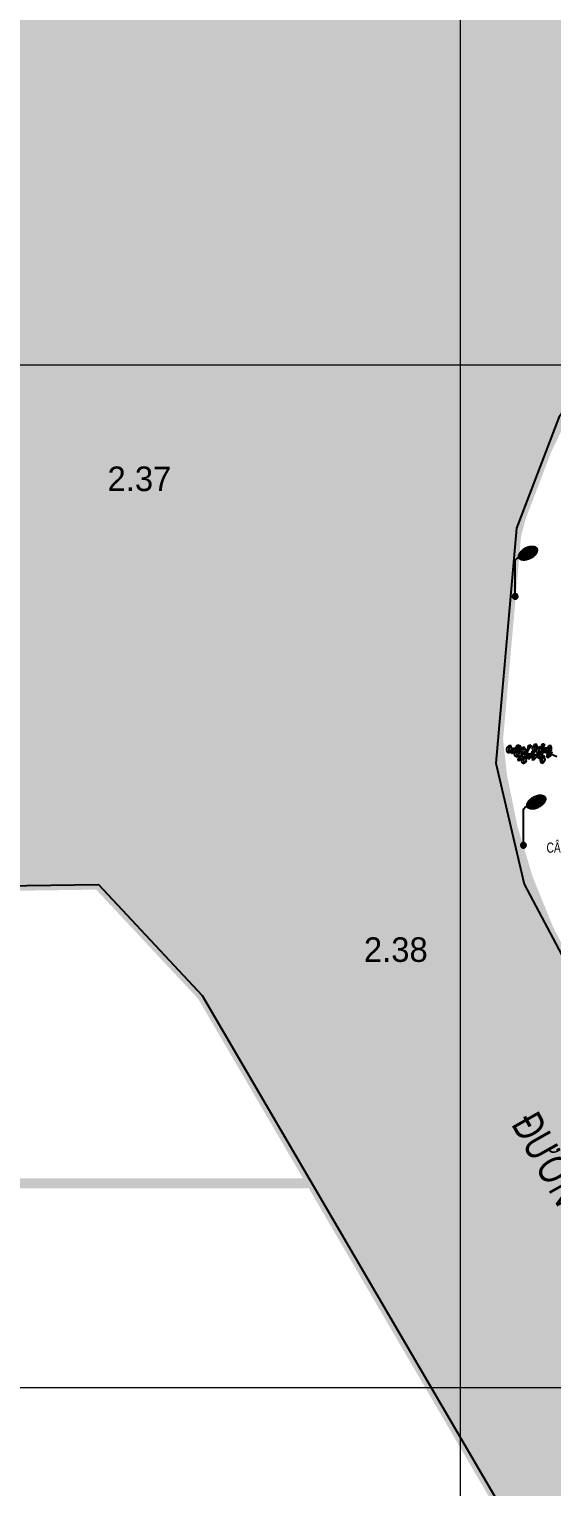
# Model space of a CAD drawing. Header units: millimetres. Extents: x 476643 to 477419, y 1110674 to 1111494.
# Drawn here: x 476772.6 to 476798.1, y 1111069.2 to 1111140.4 of the extents above; entities that cross this region are included whole.
import ezdxf

# ---------------------------------------------------------------- set-up
doc = ezdxf.new("R2010")
doc.units = ezdxf.units.MM
doc.header["$LTSCALE"] = 0.001
doc.header["$MEASUREMENT"] = 0
doc.linetypes.add('DASHDOTX2', pattern=[2, 1, -0.5, 0, -0.5])
for name, color, linetype, lineweight in [('D-CONGTRINH', 7, 'Continuous', 15), ('HT_Text', 7, 'Continuous', 15), ('LUOI', 8, 'Continuous', 5), ('N-NHA', 6, 'Continuous', 25), ('Ranh theo QH', 5, 'Continuous', 40)]:
    doc.layers.add(name, color=color, linetype=linetype, lineweight=lineweight)
for name, color, linetype in [('HT_Cao do', 7, 'Continuous'), ('HT_duong', 1, 'Continuous'), ('HT_thuc vat', 3, 'Continuous'), ('Ky hieu', 7, 'Continuous')]:
    doc.layers.add(name, color=color, linetype=linetype)
doc.styles.add('DIM', font='VAVON.TTF')

# ---------------------------------------------------------------- blocks, each defined once
blk = doc.blocks.new('Cot den')
at = {"layer": 'Ky hieu', "color": 5, "linetype": 'Continuous'}
for p, q in [((474185.965, 1112245.026), (474185.991, 1112245.093)), ((474185.991, 1112245.093), (474186.045, 1112245.174)), ((474186.045, 1112245.174), (474186.126, 1112245.228)), ((474186.126, 1112245.228), (474186.193, 1112245.255)), ((474185.965, 1112242.67), (474185.965, 1112245.026))]:
    blk.add_line(p, q, dxfattribs=at)
mesh = blk.add_polyface(dxfattribs=at)
corners = [(474186.293, 1112245.159), (474186.24, 1112245.199), (474186.324, 1112245.147), (474186.222, 1112245.225), (474186.388, 1112245.122), (474186.202, 1112245.255), (474186.426, 1112245.115), (474186.192, 1112245.289), (474186.489, 1112245.105), (474186.184, 1112245.319), (474186.528, 1112245.105), (474186.186, 1112245.362), (474186.599, 1112245.106), (474186.187, 1112245.386), (474186.631, 1112245.111), (474186.204, 1112245.434), (474186.707, 1112245.122), (474186.22, 1112245.483), (474186.772, 1112245.14), (474186.246, 1112245.526), (474186.839, 1112245.159), (474186.272, 1112245.571), (474186.898, 1112245.183), (474186.31, 1112245.616), (474186.965, 1112245.21), (474186.343, 1112245.654), (474187.016, 1112245.237), (474186.397, 1112245.701), (474187.086, 1112245.274), (474186.425, 1112245.727), (474187.119, 1112245.297), (474186.505, 1112245.781), (474187.199, 1112245.351), (474186.538, 1112245.804), (474187.227, 1112245.377), (474186.608, 1112245.841), (474187.281, 1112245.424), (474186.658, 1112245.868), (474187.313, 1112245.462), (474186.726, 1112245.896), (474187.352, 1112245.507), (474186.785, 1112245.919), (474187.378, 1112245.552), (474186.851, 1112245.938), (474187.404, 1112245.595), (474186.917, 1112245.956), (474187.42, 1112245.644), (474186.993, 1112245.967), (474187.436, 1112245.692), (474187.025, 1112245.972), (474187.438, 1112245.716), (474187.095, 1112245.973), (474187.44, 1112245.759), (474187.135, 1112245.973), (474187.432, 1112245.789), (474187.422, 1112245.824), (474187.197, 1112245.963), (474187.422, 1112245.824), (474187.401, 1112245.854), (474187.235, 1112245.956), (474187.384, 1112245.879), (474187.3, 1112245.931), (474187.331, 1112245.919)]
mesh.append_faces([[corners[k] for k in face] for face in [(0, 0, 2, 1), (1, 2, 4, 3), (3, 4, 6, 5), (5, 6, 8, 7), (7, 8, 10, 9), (9, 10, 12, 11), (11, 12, 14, 13), (13, 14, 16, 15), (15, 16, 18, 17), (17, 18, 20, 19), (19, 20, 22, 21), (21, 22, 24, 23), (23, 24, 26, 25), (25, 26, 28, 27), (27, 28, 30, 29), (29, 30, 32, 31), (31, 32, 34, 33), (33, 34, 36, 35), (35, 36, 38, 37), (37, 38, 40, 39), (39, 40, 42, 41), (41, 42, 44, 43), (43, 44, 46, 45), (45, 46, 48, 47), (47, 48, 50, 49), (49, 50, 52, 51), (51, 52, 54, 53), (53, 54, 57, 56), (56, 55, 58, 59), (59, 58, 60, 61), (61, 60, 62, 62)]], dxfattribs={"vtx0": -1, "vtx2": -1, "color": 5})
mesh = blk.add_polyface(dxfattribs=at)
corners = [(474185.872, 1112242.529), (474185.856, 1112242.542), (474185.903, 1112242.513), (474185.846, 1112242.551), (474185.909, 1112242.511), (474185.832, 1112242.567), (474185.934, 1112242.504), (474185.824, 1112242.577), (474185.943, 1112242.503), (474185.815, 1112242.594), (474185.965, 1112242.501), (474185.808, 1112242.608), (474185.978, 1112242.502), (474185.804, 1112242.623), (474185.995, 1112242.504), (474185.799, 1112242.639), (474186.01, 1112242.508), (474185.798, 1112242.655), (474186.026, 1112242.513), (474185.796, 1112242.67), (474186.039, 1112242.519), (474185.796, 1112242.67), (474186.057, 1112242.529), (474185.798, 1112242.689), (474186.065, 1112242.535), (474185.799, 1112242.7), (474186.084, 1112242.551), (474185.806, 1112242.723), (474186.089, 1112242.557), (474185.808, 1112242.732), (474186.105, 1112242.577), (474185.82, 1112242.754), (474186.109, 1112242.585), (474185.824, 1112242.762), (474186.121, 1112242.608), (474185.84, 1112242.782), (474186.123, 1112242.616), (474185.846, 1112242.789), (474186.13, 1112242.639), (474185.864, 1112242.804), (474186.131, 1112242.65), (474185.872, 1112242.81), (474186.133, 1112242.67), (474185.89, 1112242.82), (474186.131, 1112242.684), (474185.903, 1112242.826), (474186.13, 1112242.7), (474185.919, 1112242.831), (474186.125, 1112242.716), (474185.934, 1112242.835), (474186.121, 1112242.732), (474185.951, 1112242.837), (474186.114, 1112242.745), (474185.965, 1112242.838), (474186.105, 1112242.762), (474185.986, 1112242.836), (474186.097, 1112242.772), (474185.995, 1112242.835), (474186.084, 1112242.789), (474186.02, 1112242.828), (474186.073, 1112242.797), (474186.026, 1112242.826), (474186.057, 1112242.81)]
mesh.append_faces([[corners[k] for k in face] for face in [(0, 0, 2, 1), (1, 2, 4, 3), (3, 4, 6, 5), (5, 6, 8, 7), (7, 8, 10, 9), (9, 10, 12, 11), (11, 12, 14, 13), (13, 14, 16, 15), (15, 16, 18, 17), (17, 18, 20, 19), (21, 20, 22, 23), (23, 22, 24, 25), (25, 24, 26, 27), (27, 26, 28, 29), (29, 28, 30, 31), (31, 30, 32, 33), (33, 32, 34, 35), (35, 34, 36, 37), (37, 36, 38, 39), (39, 38, 40, 41), (41, 40, 42, 43), (43, 42, 44, 45), (45, 44, 46, 47), (47, 46, 48, 49), (49, 48, 50, 51), (51, 50, 52, 53), (53, 52, 54, 55), (55, 54, 56, 57), (57, 56, 58, 59), (59, 58, 60, 61), (61, 60, 62, 62)]], dxfattribs={"vtx0": -1, "vtx2": -1, "color": 5})
blk = doc.blocks.new('tree50')
for p, q in [((-3248.8752, 4519.6396), (-3251.6584, 4428.2356)), ((-3251.6584, 4428.2356), (-3204.5884, 4357.1396)), ((-3195.2864, 4614.1716), (-3248.8752, 4519.6396)), ((-3204.5884, 4357.1396), (-3108.5432, 4322.8636)), ((-3137.3276, 4658.9476), (-3195.2864, 4614.1716)), ((-3117.186, 4599.4036), (-3143.2356, 4502.5996)), ((-3143.2356, 4502.5996), (-3137.7424, 4409.6796)), ((-3137.7424, 4409.6796), (-3104.1976, 4322.8636)), ((-3065.1596, 4682.3356), (-3137.3276, 4658.9476)), ((-3060.8384, 4682.3356), (-3117.186, 4599.4036)), ((-3112.8648, 4322.8636), (-3044.896, 4393.1516)), ((-3012.352, 4591.9796), (-3060.8384, 4688.5356)), ((-3044.896, 4393.1516), (-3008.7876, 4484.0196)), ((-3024.2904, 4431.5556), (-3029.0024, 4317.0516)), ((-3029.0024, 4317.0516), (-2979.93, 4292.1276)), ((-2986.4732, 4484.9716), (-3024.2904, 4431.5556)), ((-3008.7876, 4484.0196), (-3012.352, 4591.9796)), ((-2917.8452, 4526.6236), (-2986.4732, 4484.9716)), ((-2974.5344, 4374.0116), (-2979.93, 4292.1276)), ((-2979.93, 4292.1276), (-2933.9584, 4314.9796)), ((-2937.7912, 4447.3996), (-2974.5344, 4374.0116)), ((-2871.898, 4502.7716), (-2937.7912, 4447.3996)), ((-2933.9584, 4314.9796), (-2873.4848, 4365.0036)), ((-2855.1496, 4538.0996), (-2917.8452, 4526.6236)), ((-2871.556, 4327.5276), (-2874.3392, 4236.0956)), ((-2873.4848, 4365.0036), (-2816.2092, 4428.2836)), ((-2789.2072, 4526.6236), (-2871.898, 4502.7716)), ((-2817.9672, 4422.0316), (-2871.556, 4327.5276)), ((-2789.2072, 4526.6236), (-2855.1496, 4538.0996)), ((-2760.008, 4466.8316), (-2817.9672, 4422.0316)), ((-2816.2092, 4428.2836), (-2793.6508, 4463.2436)), ((-2793.6508, 4463.2436), (-2787.9136, 4484.2876)), ((-2780.8332, 4612.1476), (-2791.9416, 4570.7876)), ((-2791.9416, 4570.7876), (-2778.1968, 4528.4076)), ((-2787.9136, 4484.2876), (-2789.2072, 4526.6236)), ((-2744.2368, 4657.5556), (-2780.8332, 4612.1476)), ((-2778.1968, 4528.4076), (-2735.5452, 4496.3996)), ((-2739.842, 4407.2876), (-2765.9164, 4310.4876)), ((-2765.9164, 4310.4876), (-2760.4232, 4217.5676)), ((-2687.84, 4490.1996), (-2760.008, 4466.8316)), ((-2696.6536, 4683.7036), (-2744.2368, 4657.5556)), ((-2731.224, 4601.7716), (-2742.7964, 4549.4756)), ((-2742.7964, 4549.4756), (-2735.5452, 4496.3996)), ((-2683.5188, 4490.1996), (-2739.842, 4407.2876)), ((-2711.5464, 4525.6716), (-2735.5452, 4496.3996)), ((-2693.1624, 4655.7476), (-2731.224, 4601.7716)), ((-2702.7572, 4568.7636), (-2713.8656, 4527.4036)), ((-2713.8656, 4527.4036), (-2700.1204, 4485.0236)), ((-2696.5072, 4545.9836), (-2711.5464, 4525.6716)), ((-2666.1604, 4614.1716), (-2702.7572, 4568.7636)), ((-2700.1204, 4485.0236), (-2657.4936, 4453.0156)), ((-2640.1352, 4688.5356), (-2696.6536, 4683.7036)), ((-2668.602, 4587.8036), (-2696.5072, 4545.9836)), ((-2635.7896, 4688.5356), (-2693.1624, 4655.7476)), ((-2635.0324, 4399.8636), (-2683.5188, 4496.3996)), ((-2648.802, 4620.3476), (-2668.602, 4587.8036)), ((-2667.5764, 4201.0116), (-2631.468, 4291.8836)), ((-2618.5776, 4640.3196), (-2666.1604, 4614.1716)), ((-2653.148, 4558.3876), (-2664.7444, 4506.0916)), ((-2664.7444, 4506.0916), (-2657.4936, 4453.0156)), ((-2633.47, 4482.2876), (-2657.4936, 4453.0156)), ((-2615.0864, 4612.3636), (-2653.148, 4558.3876)), ((-2641.5268, 4642.0276), (-2648.802, 4620.3476)), ((-2640.1352, 4688.5356), (-2641.5268, 4642.0276)), ((-2631.468, 4291.8836), (-2635.0324, 4399.8636)), ((-2618.4556, 4502.5996), (-2633.47, 4482.2876)), ((-2562.0588, 4645.1556), (-2618.5776, 4640.3196)), ((-2590.55, 4544.4196), (-2618.4556, 4502.5996)), ((-2557.7376, 4645.1556), (-2615.0864, 4612.3636)), ((-2570.7504, 4576.9636), (-2590.55, 4544.4196)), ((-2572.2884, 4439.0756), (-2575.0716, 4347.6676)), ((-2575.0716, 4347.6676), (-2528.0012, 4276.5756)), ((-2518.6996, 4533.5796), (-2572.2884, 4439.0756)), ((-2563.4504, 4598.6436), (-2570.7504, 4576.9636)), ((-2562.0588, 4645.1556), (-2563.4504, 4598.6436)), ((-2528.0012, 4276.5756), (-2431.9564, 4242.2956)), ((-2460.7404, 4578.3796), (-2518.6996, 4533.5796)), ((-2440.5988, 4518.8356), (-2466.6488, 4422.0316)), ((-2466.6488, 4422.0316), (-2461.18, 4329.1156)), ((-2461.18, 4329.1156), (-2427.6108, 4242.2956)), ((-2388.5972, 4601.7716), (-2460.7404, 4578.3796)), ((-2384.2512, 4601.7716), (-2440.5988, 4518.8356)), ((-2436.302, 4242.2956), (-2368.3088, 4312.5836)), ((-2335.7896, 4511.4116), (-2384.2512, 4607.9716)), ((-2368.3088, 4312.5836), (-2332.2004, 4403.4316)), ((-2334.1292, 4420.0316), (-2345.2132, 4378.6516)), ((-2345.2132, 4378.6516), (-2331.468, 4336.2916)), ((-2332.2004, 4403.4316), (-2335.7896, 4511.4116)), ((-2297.508, 4465.4156), (-2334.1292, 4420.0316)), ((-2331.468, 4336.2916), (-2288.8412, 4304.2836)), ((-2293.1624, 4279.4796), (-2329.7836, 4234.0956)), ((-2249.9252, 4491.5876), (-2297.508, 4465.4156)), ((-2284.4956, 4409.6316), (-2296.092, 4357.3356)), ((-2296.092, 4357.3356), (-2288.8412, 4304.2836)), ((-2245.604, 4305.6516), (-2293.1624, 4279.4796)), ((-2264.8176, 4333.5556), (-2288.8412, 4304.2836)), ((-2246.434, 4463.6356), (-2284.4956, 4409.6316)), ((-2242.1128, 4277.6996), (-2280.174, 4223.7196)), ((-2249.8032, 4353.8676), (-2264.8176, 4333.5556)), ((-2193.4312, 4496.3996), (-2249.9252, 4491.5876)), ((-2221.898, 4395.6676), (-2249.8032, 4353.8676)), ((-2189.0852, 4496.3996), (-2246.434, 4463.6356)), ((-2189.0852, 4310.4876), (-2245.604, 4305.6516)), ((-2184.7396, 4310.4876), (-2242.1128, 4277.6996)), ((-2202.098, 4428.2356), (-2221.898, 4395.6676)), ((-2208.348, 4612.1476), (-2219.432, 4570.7876)), ((-2219.432, 4570.7876), (-2205.7112, 4528.4076)), ((-2171.7268, 4657.5556), (-2208.348, 4612.1476)), ((-2205.7112, 4528.4076), (-2163.06, 4496.3996)), ((-2194.7984, 4449.9156), (-2202.098, 4428.2356)), ((-2193.4312, 4496.3996), (-2194.7984, 4449.9156)), ((-2189.0852, 4310.4876), (-2190.4768, 4263.9756)), ((-2124.1684, 4683.7036), (-2171.7268, 4657.5556)), ((-2158.7144, 4601.7716), (-2170.3108, 4549.4756)), ((-2170.3108, 4549.4756), (-2163.06, 4496.3996)), ((-2139.0364, 4525.6716), (-2163.06, 4496.3996)), ((-2120.6772, 4655.7476), (-2158.7144, 4601.7716)), ((-2124.022, 4545.9836), (-2139.0364, 4525.6716)), ((-2067.6496, 4688.5356), (-2124.1684, 4683.7036)), ((-2096.1164, 4587.8036), (-2124.022, 4545.9836)), ((-2063.304, 4688.5356), (-2120.6772, 4655.7476)), ((-2076.3168, 4620.3476), (-2096.1164, 4587.8036)), ((-2069.0168, 4642.0276), (-2076.3168, 4620.3476)), ((-2067.6496, 4688.5356), (-2069.0168, 4642.0276)), ((-2034.8616, 4320.8636), (-2045.97, 4279.4796)), ((-2045.97, 4279.4796), (-2032.2248, 4237.1196)), ((-1998.2652, 4366.2476), (-2034.8616, 4320.8636)), ((-1950.682, 4392.4196), (-1998.2652, 4366.2476)), ((-1985.2524, 4310.4876), (-1996.8244, 4258.1916)), ((-1991.136, 4587.8276), (-1993.9192, 4496.3996)), ((-1993.9192, 4496.3996), (-1946.8488, 4425.3036)), ((-1937.5472, 4682.3356), (-1991.136, 4587.8276)), ((-1947.1908, 4364.4636), (-1985.2524, 4310.4876)), ((-1894.1636, 4397.2516), (-1950.682, 4392.4196)), ((-1922.6304, 4296.5196), (-1950.5356, 4254.6996)), ((-1889.8176, 4397.2516), (-1947.1908, 4364.4636)), ((-1946.8488, 4425.3036), (-1850.804, 4391.0516)), ((-1879.5884, 4727.1356), (-1937.5472, 4682.3356)), ((-1902.8304, 4329.0636), (-1922.6304, 4296.5196)), ((-1895.5552, 4350.7436), (-1902.8304, 4329.0636)), ((-1894.1636, 4397.2516), (-1895.5552, 4350.7436)), ((-1859.4468, 4667.5916), (-1885.4964, 4570.7876)), ((-1885.4964, 4570.7876), (-1880.0032, 4477.8676)), ((-1880.0032, 4477.8676), (-1846.4584, 4391.0516)), ((-1807.4204, 4750.4996), (-1879.5884, 4727.1356)), ((-1803.0988, 4750.4996), (-1859.4468, 4667.5916)), ((-1855.1252, 4391.0516), (-1787.1568, 4461.3156)), ((-1754.6128, 4660.1676), (-1803.0988, 4756.6996)), ((-1787.1568, 4461.3156), (-1751.0484, 4552.1836)), ((-1782.9572, 4451.4756), (-1785.7404, 4360.0476)), ((-1785.7404, 4360.0476), (-1738.6704, 4288.9516)), ((-1729.3684, 4545.9836), (-1782.9572, 4451.4756)), ((-1751.0484, 4552.1836), (-1754.6128, 4660.1676)), ((-1738.6704, 4288.9516), (-1642.6252, 4254.6996)), ((-1671.4096, 4590.7836), (-1729.3684, 4545.9836)), ((-1618.6752, 4280.4316), (-1687.3276, 4238.7556)), ((-1651.268, 4531.2396), (-1677.3176, 4434.4356)), ((-1677.3176, 4434.4356), (-1671.8244, 4341.5156)), ((-1671.8244, 4341.5156), (-1638.2796, 4254.6996)), ((-1599.2416, 4614.1716), (-1671.4096, 4590.7836)), ((-1594.9204, 4614.1716), (-1651.268, 4531.2396)), ((-1646.9468, 4254.6996), (-1578.978, 4324.9636)), ((-1555.98, 4291.9076), (-1618.6752, 4280.4316)), ((-1546.434, 4523.8156), (-1594.9204, 4620.3476)), ((-1578.978, 4324.9636), (-1542.8696, 4415.8316)), ((-1490.062, 4280.4316), (-1572.7524, 4256.5556)), ((-1549.1196, 4674.1316), (-1560.2036, 4632.7516)), ((-1560.2036, 4632.7516), (-1546.4828, 4590.3916)), ((-1490.062, 4280.4316), (-1555.98, 4291.9076)), ((-1512.4984, 4719.5196), (-1549.1196, 4674.1316)), ((-1546.4828, 4590.3916), (-1503.8316, 4558.3876)), ((-1542.8696, 4415.8316), (-1546.434, 4523.8156)), ((-1518.4556, 4447.1796), (-1523.1672, 4332.6796)), ((-1523.1672, 4332.6796), (-1474.0952, 4307.7516)), ((-1480.638, 4500.5996), (-1518.4556, 4447.1796)), ((-1464.94, 4745.6916), (-1512.4984, 4719.5196)), ((-1499.4856, 4663.7316), (-1511.0824, 4611.4396)), ((-1511.0824, 4611.4396), (-1503.8316, 4558.3876)), ((-1479.808, 4587.6596), (-1503.8316, 4558.3876)), ((-1461.4484, 4717.7356), (-1499.4856, 4663.7316)), ((-1488.7436, 4238.0756), (-1490.062, 4280.4316)), ((-1412.01, 4542.2476), (-1480.638, 4500.5996)), ((-1464.7932, 4607.9716), (-1479.808, 4587.6596)), ((-1468.6996, 4389.6356), (-1474.0952, 4307.7516)), ((-1474.0952, 4307.7516), (-1428.1236, 4330.6036)), ((-1431.9564, 4463.0236), (-1468.6996, 4389.6356)), ((-1408.4212, 4750.4996), (-1464.94, 4745.6916)), ((-1436.888, 4649.7676), (-1464.7932, 4607.9716)), ((-1404.0756, 4750.4996), (-1461.4484, 4717.7356)), ((-1417.0884, 4682.3356), (-1436.888, 4649.7676)), ((-1366.0628, 4518.3956), (-1431.9564, 4463.0236)), ((-1428.1236, 4330.6036), (-1367.6496, 4380.6276)), ((-1241.8684, 4278.8676), (-1421.2632, 4357.7516)), ((-1409.7884, 4704.0156), (-1417.0884, 4682.3356)), ((-1349.3148, 4553.7236), (-1412.01, 4542.2476)), ((-1408.4212, 4750.4996), (-1409.7884, 4704.0156)), ((-1367.6496, 4380.6276), (-1310.3744, 4443.9076)), ((-1283.3724, 4542.2476), (-1366.0628, 4518.3956)), ((-1241.8684, 4298.5956), (-1366.0628, 4357.7516)), ((-1269.4808, 4377.4796), (-1352.2688, 4397.1796)), ((-1283.3724, 4542.2476), (-1349.3148, 4553.7236)), ((-1310.3744, 4443.9076), (-1287.8156, 4478.8676)), ((-1288.5236, 4519.6396), (-1291.3068, 4428.2356)), ((-1291.3068, 4428.2356), (-1244.2368, 4357.1396)), ((-1234.9348, 4614.1716), (-1288.5236, 4519.6396)), ((-1287.8156, 4478.8676), (-1282.054, 4499.9156)), ((-1282.054, 4499.9156), (-1283.3724, 4542.2476)), ((-1244.2368, 4357.1396), (-1148.1916, 4322.8636)), ((-1170.1156, 4312.6596), (-1238.768, 4271.0076)), ((-1176.976, 4658.9476), (-1234.9348, 4614.1716)), ((-1124.1928, 4288.8076), (-1190.0864, 4233.4356)), ((-1156.8344, 4599.4036), (-1182.884, 4502.5996)), ((-1182.884, 4502.5996), (-1177.4152, 4409.6796)), ((-1177.4152, 4409.6796), (-1143.846, 4322.8636)), ((-1104.8324, 4682.3356), (-1176.976, 4658.9476)), ((-1107.4448, 4324.1556), (-1170.1156, 4312.6596)), ((-1100.4868, 4682.3356), (-1156.8344, 4599.4036)), ((-1152.5376, 4322.8636), (-1084.5444, 4393.1516)), ((-1041.5024, 4312.6596), (-1124.1928, 4288.8076)), ((-993.5044, 4318.3236), (-1117.6984, 4357.7516)), ((-1041.5024, 4312.6596), (-1107.4448, 4324.1556)), ((-1052.0248, 4591.9796), (-1100.4868, 4688.5356)), ((-1084.5444, 4393.1516), (-1048.436, 4484.0196)), ((-1048.436, 4484.0196), (-1052.0248, 4591.9796)), ((-1040.184, 4270.3236), (-1041.5024, 4312.6596)), ((-2874.3392, 4236.0956), (-2827.2688, 4165.0036)), ((-2827.2688, 4165.0036), (-2731.224, 4130.7476)), ((-2760.4232, 4217.5676), (-2726.8784, 4130.7476)), ((-2735.5452, 4130.7476), (-2667.5764, 4201.0116)), ((-2688.8656, 4077.4676), (-2693.602, 3962.9636)), ((-2693.602, 3962.9636), (-2644.5296, 3938.0356)), ((-2651.0728, 4130.8836), (-2688.8656, 4077.4676)), ((-2582.4204, 4172.5476), (-2651.0728, 4130.8836)), ((-2639.1096, 4019.9236), (-2644.5296, 3938.0356)), ((-2644.5296, 3938.0356), (-2598.558, 3960.8876)), ((-2602.3908, 4093.3116), (-2639.1096, 4019.9236)), ((-2536.4976, 4148.6796), (-2602.3908, 4093.3116)), ((-2598.558, 3960.8876), (-2538.0844, 4010.9116)), ((-2519.7248, 4184.0196), (-2582.4204, 4172.5476)), ((-2538.0844, 4010.9116), (-2480.8088, 4074.1956)), ((-2453.8068, 4172.5476), (-2536.4976, 4148.6796)), ((-2524.5832, 3986.6556), (-2527.3664, 3895.2396)), ((-2527.3664, 3895.2396), (-2480.2964, 3824.1316)), ((-2470.9944, 4081.1636), (-2524.5832, 3986.6556)), ((-2453.8068, 4172.5476), (-2519.7248, 4184.0196)), ((-2480.8088, 4074.1956), (-2458.2504, 4109.1556)), ((-2480.2964, 3824.1316), (-2384.2512, 3789.8796)), ((-2413.0356, 4125.9636), (-2470.9944, 4081.1636)), ((-2458.2504, 4109.1556), (-2452.4888, 4130.1996)), ((-2452.4888, 4130.1996), (-2453.8068, 4172.5476)), ((-2392.894, 4066.4196), (-2418.9436, 3969.6036)), ((-2418.9436, 3969.6036), (-2413.4748, 3876.6956)), ((-2413.4748, 3876.6956), (-2379.9056, 3789.8796)), ((-2340.892, 4149.3396), (-2413.0356, 4125.9636)), ((-2336.5464, 4149.3396), (-2392.894, 4066.4196)), ((-2388.5972, 3789.8796), (-2320.604, 3860.1556)), ((-2329.7836, 4234.0956), (-2340.892, 4192.7116)), ((-2340.892, 4192.7116), (-2327.1468, 4150.3556)), ((-2288.0844, 4058.9836), (-2336.5464, 4155.5436)), ((-2327.1468, 4150.3556), (-2284.4956, 4118.3476)), ((-2320.604, 3860.1556), (-2284.4956, 3951.0116)), ((-2280.174, 4223.7196), (-2291.7464, 4171.4236)), ((-2291.7464, 4171.4236), (-2284.4956, 4118.3476)), ((-2284.4956, 3951.0116), (-2288.0844, 4058.9836)), ((-2260.472, 4147.6316), (-2284.4956, 4118.3476)), ((-2245.4572, 4167.9316), (-2260.472, 4147.6316)), ((-2217.552, 4209.7516), (-2245.4572, 4167.9316)), ((-2220.7016, 4165.4916), (-2225.4136, 4050.9996)), ((-2225.4136, 4050.9996), (-2176.3412, 4026.0636)), ((-2182.884, 4218.9076), (-2220.7016, 4165.4916)), ((-2197.7524, 4242.2956), (-2217.552, 4209.7516)), ((-2190.4768, 4263.9756), (-2197.7524, 4242.2956)), ((-2114.2564, 4260.5596), (-2182.884, 4218.9076)), ((-2170.9456, 4107.9476), (-2176.3412, 4026.0636)), ((-2176.3412, 4026.0636), (-2130.394, 4048.9116)), ((-2134.2268, 4181.3356), (-2170.9456, 4107.9476)), ((-2068.3332, 4236.7076), (-2134.2268, 4181.3356)), ((-2130.394, 4048.9116), (-2069.896, 4098.9516)), ((-2051.5608, 4272.0316), (-2114.2564, 4260.5596)), ((-2069.896, 4098.9516), (-2012.6204, 4162.2196)), ((-1985.6428, 4260.5596), (-2068.3332, 4236.7076)), ((-1985.6428, 4260.5596), (-2051.5608, 4272.0316)), ((-2032.2248, 4237.1196), (-1989.5736, 4205.1156)), ((-2012.6204, 4162.2196), (-1990.062, 4197.1796)), ((-1998.9484, 4112.6836), (-2003.6604, 3998.1796)), ((-2003.6604, 3998.1796), (-1954.5884, 3973.2436)), ((-1961.1312, 4166.0876), (-1998.9484, 4112.6836)), ((-1996.8244, 4258.1916), (-1989.5736, 4205.1156)), ((-1990.062, 4197.1796), (-1984.3244, 4218.2236)), ((-1965.5744, 4234.3876), (-1989.5736, 4205.1156)), ((-1984.3244, 4218.2236), (-1985.6428, 4260.5596)), ((-1950.5356, 4254.6996), (-1965.5744, 4234.3876)), ((-1892.5032, 4207.7516), (-1961.1312, 4166.0876)), ((-1949.1928, 4055.1396), (-1954.5884, 3973.2436)), ((-1954.5884, 3973.2436), (-1908.6164, 3996.1076)), ((-1912.4496, 4128.5276), (-1949.1928, 4055.1396)), ((-1846.556, 4183.8996), (-1912.4496, 4128.5276)), ((-1908.6164, 3996.1076), (-1848.1428, 4046.1316)), ((-1829.808, 4219.2276), (-1892.5032, 4207.7516)), ((-1848.1428, 4046.1316), (-1790.8676, 4109.4116)), ((-1763.8656, 4207.7516), (-1846.556, 4183.8996)), ((-1763.8656, 4207.7516), (-1829.808, 4219.2276)), ((-1790.8676, 4109.4116), (-1768.3088, 4144.3716)), ((-1768.3088, 4144.3716), (-1762.5472, 4165.4156)), ((-1762.5472, 4165.4156), (-1763.8656, 4207.7516)), ((-1725.1204, 4185.3396), (-1729.8568, 4070.8476)), ((-1729.8568, 4070.8476), (-1680.7844, 4045.9116)), ((-1687.3276, 4238.7556), (-1725.1204, 4185.3396)), ((-1675.3648, 4127.8076), (-1680.7844, 4045.9116)), ((-1680.7844, 4045.9116), (-1634.8128, 4068.7756)), ((-1638.646, 4201.1836), (-1675.3648, 4127.8076)), ((-1572.7524, 4256.5556), (-1638.646, 4201.1836)), ((-1634.8128, 4068.7756), (-1574.3392, 4118.7996)), ((-1609.4712, 4011.4516), (-1612.2544, 3920.0316)), ((-1612.2544, 3920.0316), (-1565.184, 3848.9276)), ((-1555.882, 4105.9556), (-1609.4712, 4011.4516)), ((-1574.3392, 4118.7996), (-1517.064, 4182.0676)), ((-1565.184, 3848.9276), (-1469.1392, 3814.6716)), ((-1497.9232, 4150.7556), (-1555.882, 4105.9556)), ((-1517.064, 4182.0676), (-1494.5052, 4217.0516)), ((-1477.7816, 4091.2116), (-1503.8316, 3994.3956)), ((-1503.8316, 3994.3956), (-1498.3384, 3901.4876)), ((-1498.3384, 3901.4876), (-1464.7932, 3814.6716)), ((-1425.7552, 4174.1316), (-1497.9232, 4150.7556)), ((-1494.5052, 4217.0516), (-1488.7436, 4238.0756)), ((-1421.434, 4174.1316), (-1477.7816, 4091.2116)), ((-1473.4604, 3814.6716), (-1405.4916, 3884.9356)), ((-1372.9476, 4083.7756), (-1421.434, 4180.3356)), ((-1405.4916, 3884.9356), (-1369.3832, 3975.8036)), ((-1369.3832, 3975.8036), (-1372.9476, 4083.7756)), ((-1276.5852, 4217.5916), (-1281.2972, 4103.0996)), ((-1281.2972, 4103.0996), (-1232.2248, 4078.1596)), ((-1238.768, 4271.0076), (-1276.5852, 4217.5916)), ((-1226.8052, 4160.0596), (-1232.2248, 4078.1596)), ((-1232.2248, 4078.1596), (-1186.2532, 4101.0236)), ((-1190.0864, 4233.4356), (-1226.8052, 4160.0596)), ((-1186.2532, 4101.0236), (-1125.7796, 4151.0516)), ((-1125.7796, 4151.0516), (-1068.5044, 4214.3196)), ((-1068.5044, 4214.3196), (-1045.9456, 4249.2796)), ((-800.3156, 4121.1316), (-1048.7044, 4239.4396)), ((-1045.9456, 4249.2796), (-1040.184, 4270.3236))]:
    blk.add_line(p, q)
blk = doc.blocks.new('fff')
at = {"layer": 'HT_duong'}
for points in [[(476873.947, 1111174.758), (476870.703, 1111178.844), (476868.467, 1111179.578), (476834.974, 1111153.053), (476818.966, 1111139.981), (476801.662, 1111126.03), (476801.662, 1111126.03), (476798.48, 1111121.44), (476796.415, 1111116.032), (476795.399, 1111104.549), (476796.785, 1111098.634), (476799.179, 1111094.111), (476825.743, 1111048.347), (476842.462, 1111020.014), (476844.545, 1111018.011), (476847.79, 1111017.944), (476854.923, 1111021.873)], [(476743.814, 1111087.993), (476759.607, 1111098.383), (476775.959, 1111098.612), (476781.034, 1111093.187), (476828.757, 1111011.48), (476830.075, 1111008.326), (476829.365, 1111005.739), (476823.601, 1110996.658)]]:
    blk.add_lwpolyline(points, dxfattribs=at)
at = {"xscale": 0.7360424541984685, "yscale": 0.7360424541402608, "zscale": 0.7360424542015039}
for p in [(127775.341, 292454.873), (127775.748, 292442.705)]:
    blk.add_blockref('Cot den', p, dxfattribs=at)
at = {"layer": 'HT_thuc vat', "xscale": 0.0009999999892897904, "yscale": 0.0009999999310821295, "zscale": 0.001}
blk.add_blockref('tree50', (476799.173, 1111100.73), dxfattribs=at)
at = {"layer": 'HT_Cao do', "color": 0}
for s, p in [('2.37', (476776.408, 1111117.848)), ('2.38', (476788.943, 1111094.828))]:
    blk.add_text(s, height=1.2, dxfattribs=at).set_placement(p)
at = {"layer": 'HT_Text', "color": 9, "style": 'DIM', "width": 0.75}
blk.add_text('CAÂY COØNG', height=0.5, dxfattribs=at).set_placement((476797.875, 1111100.165, 0))
blk.add_text('ÑÖÔØNG LEÂ LÔÏI', height=1.5, rotation=299.49323, dxfattribs=at).set_placement((476796.125, 1111086.893))

msp = doc.modelspace()

# ---------------------------------------------------------------- hatches: boundary and pattern name
at = {"layer": 'HT_duong', "lineweight": 35}
h = msp.add_hatch(color=8, dxfattribs=at)
h.paths.add_polyline_path([(477048.887, 1111327.463), (477027.775, 1111358.972), (477020.27, 1111370.174), (477008.332, 1111362.865), (477016.421, 1111350.792), (477017.86, 1111344.683), (477017.138, 1111339.499), (477012.77, 1111333.596), (476979.491, 1111315.894), (476971.124, 1111317.952), (476961.673, 1111322.596), (476956.505, 1111325.872), (476954.514, 1111328.221), (476952.137, 1111336.195), (476950.508, 1111341.552), (476944.021, 1111339.245), (476951.442, 1111311.674), (476952.23, 1111304.995), (476951.587, 1111298.448), (476949.758, 1111292.182), (476947.749, 1111287.852), (476944.975, 1111283.905), (476912.719, 1111237.296), (476908.691, 1111231.568), (476905.132, 1111227.42), (476830.322, 1111166.989), (476799.591, 1111142.665), (476792.643, 1111141.543), (476785.289, 1111143.073), (476778.983, 1111147.249), (476775.455, 1111152.371), (476762.326, 1111180.654), (476747.928, 1111173.644), (476760.345, 1111146.893), (476762.51, 1111138.794), (476762.29, 1111130.003), (476760.162, 1111122.306), (476756.991, 1111116.786), (476735.457, 1111099.552), (476743.814, 1111087.993), (476759.607, 1111098.383), (476775.959, 1111098.612), (476781.034, 1111093.187), (476828.757, 1111011.48), (476830.075, 1111008.326), (476829.365, 1111005.739), (476823.601, 1110996.658), (476828.977, 1110986.609), (476838.722, 1110987.903), (476841.272, 1110987.755), (476843.582, 1110986.113), (476852.553, 1110970.837), (476872.949, 1110935.66), (476871.71, 1110929.87), (476868.202, 1110926.926), (476873.498, 1110917.435), (476877.811, 1110918.641), (476881.168, 1110918.762), (476884.414, 1110916.251), (476895.764, 1110896.747), (476895.132, 1110892.033), (476890.267, 1110888.644), (476893.273, 1110883.68), (476898.419, 1110886.36), (476901.379, 1110885.97), (476903.41, 1110883.713), (476924.932, 1110847.173), (476928.38, 1110849.152), (476943.994, 1110822.831), (476950.945, 1110826.14), (476941.016, 1110842.329), (476941.033, 1110842.337), (476927.724, 1110865.746), (476917.876, 1110882.802), (476920.986, 1110885.384), (476907.496, 1110908.559), (476893.354, 1110932.705), (476851.867, 1111003.762), (476851.441, 1111006.305), (476852.801, 1111008.38), (476859.969, 1111013.191), (476854.923, 1111021.873), (476847.79, 1111017.944), (476844.545, 1111018.011), (476842.462, 1111020.014), (476825.743, 1111048.347), (476799.179, 1111094.111), (476796.785, 1111098.634), (476795.399, 1111104.549), (476796.415, 1111116.032), (476798.48, 1111121.44), (476801.662, 1111126.03), (476818.966, 1111139.981), (476834.974, 1111153.053), (476868.467, 1111179.578), (476870.703, 1111178.844), (476873.947, 1111174.758), (476875.85, 1111172.552), (476876.483, 1111171.663), (476827.008, 1111132.461), (476828.871, 1111130.109), (476878.227, 1111169.217), (476881.317, 1111164.882), (476910.93, 1111113.044), (476920.603, 1111118.895), (476886.623, 1111176.533), (476903.863, 1111187.862), (476907.724, 1111189.84), (476910.898, 1111190.16), (476913.73, 1111189.676), (476918.192, 1111185.873), (476929.141, 1111167.464), (476939.374, 1111150.166), (476950.775, 1111129.895), (476953.389, 1111131.366), (476941.973, 1111151.665), (476931.722, 1111168.994), (476920.517, 1111187.834), (476915.048, 1111192.495), (476911.002, 1111193.185), (476906.86, 1111192.769), (476902.256, 1111190.409), (476884.014, 1111178.421), (476881.222, 1111180.988), (476878.76, 1111185.161), (476878.471, 1111186.548), (476878.868, 1111187.779), (476900.163, 1111204.281), (476906.58, 1111209.367), (476916.273, 1111204.463), (476926.719, 1111192.411), (476937.264, 1111174.332), (476991.86, 1111079.876), (477002.178, 1111061.992), (477014.874, 1111068.37), (477006.465, 1111083.507), (477006.702, 1111088.562), (477014.317, 1111096.81), (477023.765, 1111101.991), (477078.664, 1111132.737), (477096.805, 1111142.846), (477115.281, 1111153.139), (477133.694, 1111163.427), (477137.383, 1111165.642), (477155.583, 1111167.969), (477151.757, 1111173.456), (477114.867, 1111228.636)])
h.paths.add_polyline_path([(476933.19, 1111209.481), (476930.739, 1111214.836), (476928.95, 1111222.684), (476929.174, 1111230.394), (476929.977, 1111237.478), (476938.144, 1111249.178), (476947.688, 1111262.966), (476959.692, 1111280.244), (476966.032, 1111288.71), (476972.887, 1111295.309), (476974.815, 1111294.73), (476975.681, 1111293.721), (476978.054, 1111289.963), (476987.338, 1111273.544), (476991.518, 1111278.36), (476979.457, 1111300.053), (476983.843, 1111302.36), (477002.237, 1111311.997), (477020.734, 1111321.683), (477025.661, 1111322.725), (477029.895, 1111322.591), (477033.906, 1111321.063), (477037.677, 1111318.292), (477049.672, 1111301.003), (477061.03, 1111283.999), (477072.554, 1111266.739), (477084.098, 1111249.422), (477097.873, 1111228.864), (477128.678, 1111182.374), (477128.829, 1111179.673), (477127.457, 1111176.984), (477124.902, 1111174.708), (477110.01, 1111166.319), (477091.694, 1111156.147), (477073.451, 1111145.905), (477018.249, 1111115.05), (477005.692, 1111108.065), (477001.854, 1111106.39), (476998.259, 1111106.196), (476993.78, 1111108.324), (476988.982, 1111113.249), (476983.575, 1111122.517), (476973.112, 1111140.528), (476962.717, 1111158.524), (476941.666, 1111194.808)], flags=16)

# ---------------------------------------------------------------- linework, layer by layer
at = {"layer": 'D-CONGTRINH', "lineweight": 35, "const_width": 0.5}
msp.add_lwpolyline([(476894.117, 1110931.402), (476851.867, 1111003.762, -0.412584), (476853.1, 1111008.51), (476859.969, 1111013.191), (476854.923, 1111021.873), (476847.79, 1111017.944, -0.467249), (476842.462, 1111020.014), (476830.97, 1111039.49), (476799.179, 1111094.111, -0.311934), (476801.662, 1111126.03), (476868.467, 1111179.578), (476870.703, 1111178.844), (476873.262, 1111175.621), (476873.947, 1111174.758), (476807.492, 1111122.102), (476804.733, 1111107.368), (476808.885, 1111100.53), (476817.696, 1111084.597), (476828.197, 1111067.575), (476854.923, 1111021.873), (476859.969, 1111013.191), (476863.593, 1111008.022), (476893.091, 1110956.946)], format="xyb", dxfattribs=at)
for points in [[(476873.947, 1111174.758), (476870.703, 1111178.844), (476868.467, 1111179.578), (476834.974, 1111153.053), (476818.966, 1111139.981), (476801.662, 1111126.03), (476801.662, 1111126.03), (476798.48, 1111121.44), (476796.415, 1111116.032), (476795.399, 1111104.549), (476796.785, 1111098.634), (476799.179, 1111094.111), (476825.743, 1111048.347), (476842.462, 1111020.014), (476844.545, 1111018.011), (476847.79, 1111017.944), (476854.923, 1111021.873)], [(476743.814, 1111087.993), (476759.607, 1111098.383), (476775.959, 1111098.612), (476781.034, 1111093.187), (476828.757, 1111011.48), (476830.075, 1111008.326), (476829.365, 1111005.739), (476823.601, 1110996.658)]]:
    msp.add_lwpolyline(points, dxfattribs=at)
at = {"layer": 'LUOI'}
for p, q in [((476793.658, 1111494), (476793.658, 1110674)), ((477307.318, 1111124), (476643.658, 1111124)), ((477307.318, 1111074), (476643.658, 1111074))]:
    msp.add_line(p, q, dxfattribs=at)
at = {"layer": 'N-NHA', "color": 0, "const_width": 0.5}
for points in [[(476643.658, 1111494), (476643.658, 1111084), (477307.318, 1111084), (477307.318, 1111494)], [(476643.658, 1111084), (476643.658, 1110674), (477307.318, 1110674), (477307.318, 1111084)]]:
    msp.add_lwpolyline(points, close=True, dxfattribs=at)
at = {"layer": 'Ranh theo QH', "color": 1, "linetype": 'DASHDOTX2', "lineweight": -2, "ltscale": 50, "const_width": 5, "flags": 128}
msp.add_lwpolyline([(477140.663, 1111175.284), (477033.325, 1111336.206), (476971.747, 1111303.743, 0.119976), (476960.382, 1111293.682), (476914.976, 1111228.264, -0.07519), (476902.91, 1111215.42), (476777.026, 1111115.837), (476929.132, 1110855.337), (477079.17, 1110942.944), (477006.529, 1111068.299), (477153.917, 1111150.615), (477151.558, 1111155.666), (477141.273, 1111174.37), (477140.663, 1111175.284)], format="xyb", dxfattribs=at)

# ---------------------------------------------------------------- block references
at = {"lineweight": 35}
msp.add_blockref('fff', (0, 0), dxfattribs=at)

doc.saveas('drawing.dxf')
